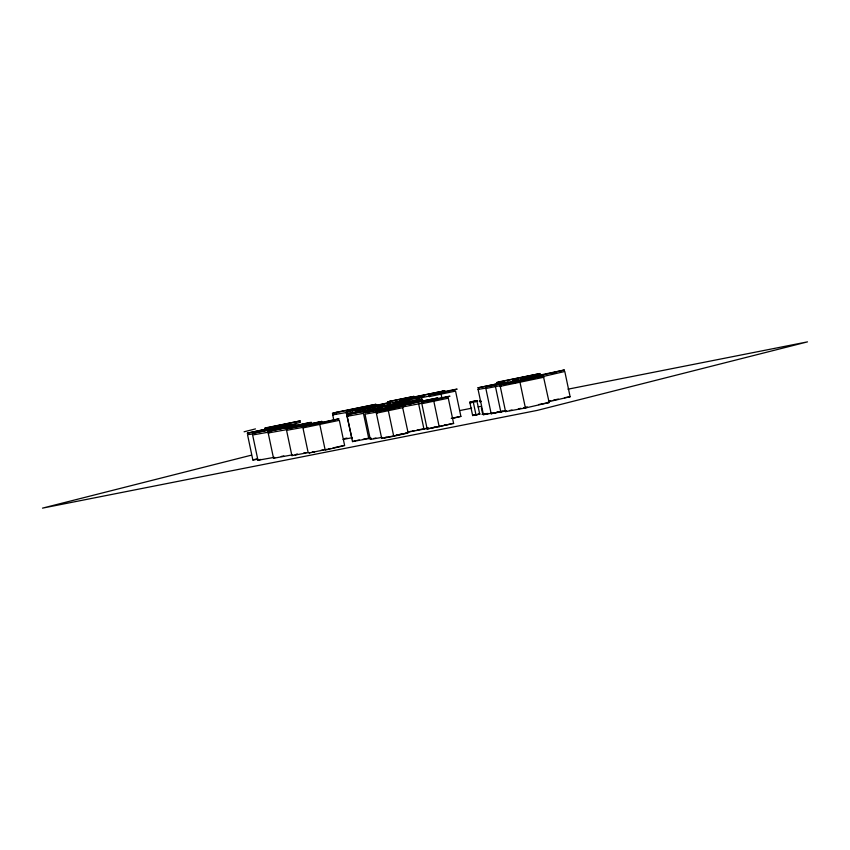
<?xml version="1.0" encoding="UTF-8"?>
<svg xmlns="http://www.w3.org/2000/svg" width="850" height="850" viewBox="0 0 850 850"><rect width="100%" height="100%" fill="white"/><g stroke="black" fill="none" stroke-linecap="round" stroke-linejoin="round"><path stroke-width="1.27" d="M326.783 449.321L308.911 453.05L309.931 452.721M473.163 401.529L475.989 414.917L480.016 413.993L472.653 415.544L469.954 402.9L470.454 401.965L477.201 400.605L469.795 402.146L470.454 401.965M504.178 411.017L491.183 413.759L485.86 388.482L486.466 388.291M292.262 454.877L273.53 458.267L268.196 432.99L269.45 432.597M333.774 419.932L332.711 414.874L333.965 414.481M351.964 438.674L346.396 413.323L347.639 412.93M356.766 412.229L356.001 412.473L363.641 411.177M371.11 438.122L352.495 441.586L347.172 416.309L348.192 415.979M319.547 423.311L339.012 418.816L303.269 426.275L319.547 423.311L325.189 450.086L344.654 445.591L339.331 420.325L303.588 427.773M381.894 409.179L382.914 408.85M402.666 407.607L408.138 432.937L393.731 436.252L381.682 438.451L376.359 413.174L377.113 412.941M429.856 396.376L429.101 396.621L455.558 391.106L460.881 416.383L453.241 418.243M421.876 401.328L422.907 401.009M402.815 407.66L376.359 413.174M252.524 434.021L247.52 434.69L252.843 459.967L256.732 458.894M448.29 398.193L421.834 403.707L427.157 428.974L453.613 423.459L448.29 398.193L447.1 398.278M494.328 412.728L483.416 414.683L478.082 389.417L478.837 389.172M269.131 432.044L252.631 434.977L257.954 460.254L260.971 459.404M543.586 377.166L549.153 402.528L525.406 407.989L505.559 411.612L500.236 386.336L501.479 385.942M273.53 458.267L274.773 457.874M539.229 375.424L540.472 375.031M302.844 427.38L286.567 430.344L291.89 455.611L292.91 455.292M543.83 377.251L500.236 386.336M548.654 401.731L570.116 396.748L564.793 371.471L543.331 376.465M352.495 441.586L355.683 440.704M479.602 401.763L480.951 401.572M376.699 412.123L364.99 414.152L370.313 439.418L371.333 439.099M381.682 438.451L382.436 438.207M427.157 428.974L440.385 426.222L439.206 426.785L433.564 400.01C388.705 408.616 486.976 388.121 433.564 400.01M472.653 415.544L477.594 414.407M483.416 414.683L484.171 414.449M491.183 413.759L491.789 413.567M505.559 411.612L506.802 411.219M267.814 427.465L264.616 428.336L300.369 420.888L267.814 427.465L268.122 428.963M336.292 412.303L332.392 413.376L375.998 404.292L336.292 412.303L336.611 413.801M390.001 401.243L387.642 401.891L414.088 396.376L390.001 401.243L390.32 402.741M405.184 398.777L401.296 399.851L444.89 390.756L405.184 398.777L405.503 400.276M350.041 413.929L346.853 414.811L382.596 407.352L350.041 413.929L350.359 415.427M381.703 407.192L372.619 409.307M405.248 404.526L402.05 405.397L437.803 397.949L405.248 404.526L405.567 406.024M500.459 381.544L496.57 382.617L540.164 373.533L500.459 381.544L500.777 383.053M480.547 400.733L479.23 401.072L480.803 400.828M410.89 431.301L407.692 432.172L428.655 428.219M484.192 413.939L482.056 414.46L484.479 414.046M244.099 431.789L255.468 428.899M251.409 455.164L42.5 508.13L537.147 410.412L807.5 341.87L567.981 389.183M382.234 406.215L389.757 404.143M377.612 410.231L379.727 409.732M480.707 401.487L479.889 400.892M297.203 454.24L295.088 454.739L297.532 454.261M314.213 451.669L312.099 452.168L314.553 451.69M386.389 437.24L384.041 437.793L394.91 435.689L393.731 436.252L388.089 409.477C343.23 418.094 441.501 397.587 388.089 409.477M488.123 413.483L485.775 414.035L488.187 413.567M494.955 412.792L493.074 413.238L501.766 411.549M290.36 424.915L300.486 422.322M471.272 402.56L473.014 402.167M432.841 427.55L434.796 427.114M451.265 418.338L460.881 416.383M328.036 449.044L330.544 448.492M333.041 447.929L343.06 445.708M425.574 428.453L428.071 427.89M548.324 401.296L550.8 400.743M553.286 400.191L558.248 399.096M564.453 397.715L570.116 396.748M396.111 435.423L406.959 433.022L405.099 433.341M441.586 425.956L451.223 423.821M538.528 404.589L549.153 402.528M348.564 411.092L350.752 410.614M261.194 431.386L263.373 430.908M414.194 398.278L419.443 397.396L392.987 402.911L416.404 397.8M429.356 396.047L419.231 398.193M408.818 401.476L419.613 398.841M512.741 380.332L514.919 379.854M409.233 404.26L411.464 403.771M535.967 377.017L538.146 376.539M500.916 385.56L485.86 388.482M513.91 383.031L516.088 382.553M487.326 413.44L485.424 413.844M497.293 412.261L499.056 411.878M506.239 410.837L500.82 411.995L495.178 385.22C459.287 392.116 537.901 375.711 495.178 385.22M353.037 410.136L355.311 409.647M419.645 397.088L424.214 396.121M440.831 392.923C494.233 381.034 395.973 401.529 440.831 392.923L441.947 398.214M265.551 430.429L271.256 429.218M367.731 408.776C421.143 396.886 322.873 417.382 367.731 408.776L368.05 410.274L364.671 410.975M393.539 404.6C446.951 392.721 348.681 413.217 393.539 404.6L393.858 406.109M369.208 410.029L371.514 409.541M516.056 379.621L518.341 379.132M289.659 428.007L291.943 427.518M302.526 425.871L322.001 421.388L286.248 428.836L302.526 425.871L308.168 452.646L291.89 455.611M506.09 382.649L522.442 379.291M540.738 375.445L564.474 369.973L520.88 379.058L540.738 375.445L541.046 376.943M380.949 409.679L400.424 405.195L364.671 412.643L380.949 409.679L381.267 411.177M519.764 381.225L543.511 375.753L499.917 384.837L519.764 381.225L525.406 407.989L527.361 407.065L523.515 407.809M422.163 403.197L402.571 406.969M496.612 412.25L498.918 411.761M500.862 411.485L502.711 411.103M371.259 407.618L373.479 407.161M520.625 378.654L522.856 378.197M279.714 428.814L281.945 428.358M363.449 413.344L347.172 416.309M399.999 406.194L403.431 405.493M526.203 380.407L528.434 379.95M286.939 429.601L268.196 432.99M274.465 457.321L257.954 460.254M396.089 435.126L398.342 434.669M346.991 412.409L332.711 414.874M399.925 403.314L401.976 402.911M276.834 428.081L279.363 427.571M551.788 373.692L554.317 373.192M485.722 388.121L478.082 389.417M297.521 426.371L300.05 425.871M459.935 410.529L471.644 408.212M478.157 406.927L480.76 406.417M352.314 437.676L343.049 439.471M382.022 437.389L370.313 439.418M444.954 424.968L446.994 424.554M399.479 434.435L402.549 433.829M344.494 438.579L347.044 438.09M473.28 415.353L476.319 414.757M509.447 410.539L512.008 410.04M518.404 408.808L520.965 408.308M356.904 440.459L359.359 439.992M363.024 439.28L369.144 438.09M281.254 456.45L283.815 455.951M373.501 438.536L375.955 438.069M412.112 431.056L414.556 430.589M417.01 430.111L423.119 428.921M303.652 453.071L306.096 452.604M320.663 450.511L323.117 450.033M355.608 411.846L346.396 413.323M387.409 407.405L382.999 408.212M475.788 401.604L477.36 401.349L469.954 402.9M478.454 414.237L479.687 414.014L477.296 402.634M387.728 402.879L346.078 411.814L389.672 402.73L387.728 402.879L388.046 404.377M389.141 403.304L399.999 401.2L399.681 399.691M420.994 399.627L386.835 406.959L422.588 399.5L420.994 399.627L421.303 401.126M288.851 424.246L247.201 433.192L290.796 424.097L288.851 424.246L289.17 425.744M309.527 422.546L267.888 431.492L311.483 422.397L309.527 422.546L309.846 424.044M257.848 459.287L252.843 459.967M452.434 423.555L453.613 423.459M516.418 379.004L516.736 380.502M505.761 382.638L506.079 384.136M481.387 407.957L482.715 414.279M476.871 400.626L477.031 401.381M442.946 390.904L443.264 392.413M421.143 396.228L421.993 400.265M418.338 402.433L423.98 429.207M405.036 400.711L405.354 402.209M380.959 405.546L381.278 407.044M363.131 411.836L368.772 438.611M352.251 409.753L352.569 411.262M253.555 433.075L252.312 433.479L295.906 424.384L253.555 433.075M478.529 387.674L477.764 387.919L504.22 382.394L478.529 387.674"/></g></svg>
